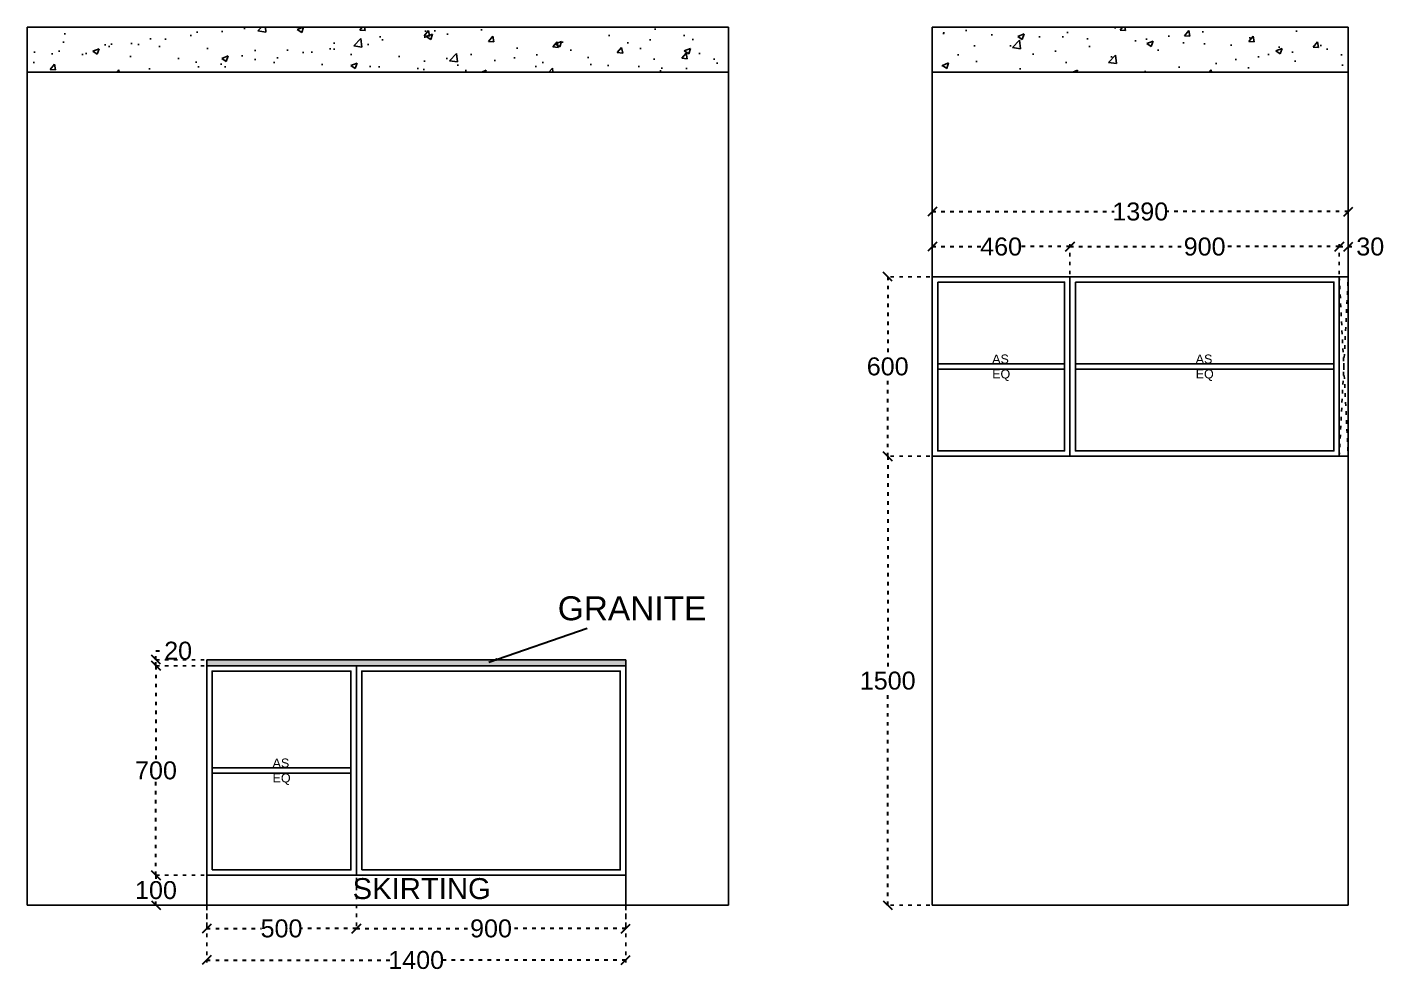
# Model space of a CAD drawing. Header units: millimetres. Extents: x 220712 to 1505573, y -354410 to 241923.
# Drawn here: x 251666 to 256199, y 90351 to 93508 of the extents above; entities that cross this region are included whole.
import ezdxf

# ---------------------------------------------------------------- set-up
doc = ezdxf.new("R2010")
doc.units = ezdxf.units.MM
doc.header["$MEASUREMENT"] = 0
doc.linetypes.add('ACAD_ISO03W100', pattern=[30, 12, -18])
doc.layers.add('Walls', color=253, linetype='Continuous')
doc.layers.add('Words', color=7, linetype='Continuous')
doc.styles.get("Standard").update_dxf_attribs({"font": 'arial.ttf'})
doc.dimstyles.get("Standard").update_dxf_attribs({"dimtxt": 60, "dimasz": 30, "dimexe": 7.75, "dimexo": 8.13, "dimgap": 0.63, "dimtad": 0, "dimtih": 1, "dimtoh": 1, "dimdec": 0, "dimzin": 0, "dimtxsty": 'Standard', "dimblk": 'OBLIQUE', "dimcen": 2.25, "dimclrd": 1, "dimclre": 1, "dimclrt": 1, "dimadec": 0, "dimazin": 0, "dimtfac": 1, "dimtdec": 0, "dimtofl": 0, "dimtmove": 0, "dimatfit": 3, "dimfxl": 1, "dimtolj": 1, "dimtzin": 0, "dimlwd": 30, "dimarcsym": 0})
pattern_1 = [(50, (0, -4054), (215.17805, -18.82564), [22.5, -247.5]), (355, (0, -4054), (-41.6254, 225.65764), [18, -198]), (100.451444, (17.93, -4055.57), (173.55265, 206.832), [19.12206, -210.34263]), (46.1842, (0, -3994), (320.1724, -49.65578), [33.75, -371.25]), (96.63564, (26.68, -3998.14), (280.3986, 292.23558), [28.6831, -315.51413]), (351.18416, (0, -3994), (280.3986, 292.2356), [27, -297]), (21, (30, -4009), (179.07212, -120.78567), [22.5, -247.5]), (326, (30, -4009), (72.9946, 217.54501), [18, -198]), (71.451445, (44.92, -4019.07), (252.06671, 96.75935), [19.12206, -210.34263]), (37.5, (0, -4054), (3.647957, 99.868156), [0, -195.6, 0, -201, 0, -198.75]), (7.5, (0, -4054), (78.92086, 118.323514), [0, -114.6, 0, -191.1, 0, -75.75]), (327.5, (-66.9, -4054), (160.14673, -6.766462), [0, -75, 0, -234, 0, -310.5]), (317.5, (-96.9, -4054), (174.95585, 30.031495), [0, -97.5, 0, -155.4, 0, -220.5])]

# ---------------------------------------------------------------- blocks, each defined once
blk = doc.blocks.new('_Oblique')
at = {"color": 0, "linetype": 'ByBlock', "lineweight": -2}
blk.add_line((-0.5, -0.5), (0.5, 0.5), dxfattribs=at)
blk = doc.blocks.new('*D1464')
at = {"layer": 'Defpoints', "color": 0, "linetype": 'ACAD_ISO03W100', "transparency": 16777216}
for p in [(252096, 90673.5), (252265.5, 90673.5), (252265.5, 90573.5)]:
    blk.add_point(p, dxfattribs=at)
at = {"layer": 'Walls', "color": 1, "linetype": 'ACAD_ISO03W100', "lineweight": -2, "transparency": 16777216}
for p, q in [((252257.4, 90673.5), (252088.3, 90673.5)), ((252257.4, 90573.5), (252088.3, 90573.5))]:
    blk.add_line(p, q, dxfattribs=at)
at = {"layer": 'Walls', "color": 1, "linetype": 'ACAD_ISO03W100', "lineweight": 30, "transparency": 16777216}
for p, q in [((252096, 90673.5), (252096, 90654.8)), ((252096, 90573.5), (252096, 90592.2))]:
    blk.add_line(p, q, dxfattribs=at)
at = {"layer": 'Walls', "color": 1, "linetype": 'ACAD_ISO03W100', "lineweight": 30, "transparency": 16777216, "xscale": 30, "yscale": 30, "zscale": 30}
for p, rotation in [((252096, 90673.5), 90), ((252096, 90573.5), 270)]:
    blk.add_blockref('_Oblique', p, dxfattribs=dict(at, rotation=rotation))
at = {"layer": 'Walls', "color": 1, "linetype": 'ACAD_ISO03W100', "transparency": 16777216, "insert": (252096, 90623.5), "char_height": 60, "attachment_point": 5}
blk.add_mtext('\\A1;100', dxfattribs=at)
blk = doc.blocks.new('*D1465')
at = {"layer": 'Defpoints', "color": 0, "linetype": 'ACAD_ISO03W100', "transparency": 16777216}
for p in [(252096, 91373.5), (252265.5, 91373.5), (252265.5, 90673.5)]:
    blk.add_point(p, dxfattribs=at)
at = {"layer": 'Walls', "color": 1, "linetype": 'ACAD_ISO03W100', "lineweight": -2, "transparency": 16777216}
for p, q in [((252257.4, 91373.5), (252088.3, 91373.5)), ((252257.4, 90673.5), (252088.3, 90673.5))]:
    blk.add_line(p, q, dxfattribs=at)
at = {"layer": 'Walls', "color": 1, "linetype": 'ACAD_ISO03W100', "lineweight": 30, "transparency": 16777216}
for p, q in [((252096, 91373.5), (252096, 91054.8)), ((252096, 90673.5), (252096, 90992.2))]:
    blk.add_line(p, q, dxfattribs=at)
at = {"layer": 'Walls', "color": 1, "linetype": 'ACAD_ISO03W100', "lineweight": 30, "transparency": 16777216, "xscale": 30, "yscale": 30, "zscale": 30}
for p, rotation in [((252096, 91373.5), 90), ((252096, 90673.5), 270)]:
    blk.add_blockref('_Oblique', p, dxfattribs=dict(at, rotation=rotation))
at = {"layer": 'Walls', "color": 1, "linetype": 'ACAD_ISO03W100', "transparency": 16777216, "insert": (252096, 91023.5), "char_height": 60, "attachment_point": 5}
blk.add_mtext('\\A1;700', dxfattribs=at)
blk = doc.blocks.new('*D1466')
at = {"layer": 'Defpoints', "color": 0, "linetype": 'ACAD_ISO03W100', "transparency": 16777216}
for p in [(252096, 91393.5), (252265.5, 91393.5), (252265.5, 91373.5)]:
    blk.add_point(p, dxfattribs=at)
at = {"layer": 'Walls', "color": 1, "linetype": 'ACAD_ISO03W100', "lineweight": 30, "transparency": 16777216}
for p, q in [((252096, 91393.5), (252096, 91423.5)), ((252096, 91423.5), (252126, 91423.5)), ((252096, 91373.5), (252096, 91393.5))]:
    blk.add_line(p, q, dxfattribs=at)
at = {"layer": 'Walls', "color": 1, "linetype": 'ACAD_ISO03W100', "lineweight": -2, "transparency": 16777216}
for p, q in [((252257.4, 91393.5), (252088.3, 91393.5)), ((252257.4, 91373.5), (252088.3, 91373.5))]:
    blk.add_line(p, q, dxfattribs=at)
at = {"layer": 'Walls', "color": 1, "linetype": 'ACAD_ISO03W100', "lineweight": 30, "transparency": 16777216, "xscale": 30, "yscale": 30, "zscale": 30}
for p, rotation in [((252096, 91393.5), 90), ((252096, 91373.5), 270)]:
    blk.add_blockref('_Oblique', p, dxfattribs=dict(at, rotation=rotation))
at = {"layer": 'Walls', "color": 1, "linetype": 'ACAD_ISO03W100', "transparency": 16777216, "insert": (252170, 91423.5), "char_height": 60, "attachment_point": 5}
blk.add_mtext('\\A1;20', dxfattribs=at)
blk = doc.blocks.new('*D1467')
at = {"layer": 'Defpoints', "color": 0, "linetype": 'ACAD_ISO03W100', "transparency": 16777216}
for p in [(252265.5, 90673.5), (252765.5, 90673.5), (252765.5, 90495.5)]:
    blk.add_point(p, dxfattribs=at)
at = {"layer": 'Walls', "color": 1, "linetype": 'ACAD_ISO03W100', "lineweight": -2, "transparency": 16777216}
for p, q in [((252265.5, 90665.4), (252265.5, 90487.8)), ((252765.5, 90665.4), (252765.5, 90487.8))]:
    blk.add_line(p, q, dxfattribs=at)
at = {"layer": 'Walls', "color": 1, "linetype": 'ACAD_ISO03W100', "lineweight": 30, "transparency": 16777216}
for p, q in [((252265.5, 90495.5), (252448.7, 90495.5)), ((252765.5, 90495.5), (252582.3, 90495.5))]:
    blk.add_line(p, q, dxfattribs=at)
at = {"layer": 'Walls', "color": 1, "linetype": 'ACAD_ISO03W100', "lineweight": 30, "transparency": 16777216, "xscale": 30, "yscale": 30, "zscale": 30, "rotation": 180}
blk.add_blockref('_Oblique', (252265.5, 90495.5), dxfattribs=at)
at = {"layer": 'Walls', "color": 1, "linetype": 'ACAD_ISO03W100', "lineweight": 30, "transparency": 16777216, "xscale": 30, "yscale": 30, "zscale": 30}
blk.add_blockref('_Oblique', (252765.5, 90495.5), dxfattribs=at)
at = {"layer": 'Walls', "color": 1, "linetype": 'ACAD_ISO03W100', "transparency": 16777216, "insert": (252515.5, 90495.5), "char_height": 60, "attachment_point": 5}
blk.add_mtext('\\A1;500', dxfattribs=at)
blk = doc.blocks.new('*D1468')
at = {"layer": 'Defpoints', "color": 0, "linetype": 'ACAD_ISO03W100', "transparency": 16777216}
for p in [(252765.5, 90673.5), (253665.5, 90673.5), (253665.5, 90495.5)]:
    blk.add_point(p, dxfattribs=at)
at = {"layer": 'Walls', "color": 1, "linetype": 'ACAD_ISO03W100', "lineweight": -2, "transparency": 16777216}
for p, q in [((252765.5, 90665.4), (252765.5, 90487.8)), ((253665.5, 90665.4), (253665.5, 90487.8))]:
    blk.add_line(p, q, dxfattribs=at)
at = {"layer": 'Walls', "color": 1, "linetype": 'ACAD_ISO03W100', "lineweight": 30, "transparency": 16777216}
for p, q in [((252765.5, 90495.5), (253148.7, 90495.5)), ((253665.5, 90495.5), (253282.3, 90495.5))]:
    blk.add_line(p, q, dxfattribs=at)
at = {"layer": 'Walls', "color": 1, "linetype": 'ACAD_ISO03W100', "lineweight": 30, "transparency": 16777216, "xscale": 30, "yscale": 30, "zscale": 30, "rotation": 180}
blk.add_blockref('_Oblique', (252765.5, 90495.5), dxfattribs=at)
at = {"layer": 'Walls', "color": 1, "linetype": 'ACAD_ISO03W100', "lineweight": 30, "transparency": 16777216, "xscale": 30, "yscale": 30, "zscale": 30}
blk.add_blockref('_Oblique', (253665.5, 90495.5), dxfattribs=at)
at = {"layer": 'Walls', "color": 1, "linetype": 'ACAD_ISO03W100', "transparency": 16777216, "insert": (253215.5, 90495.5), "char_height": 60, "attachment_point": 5}
blk.add_mtext('\\A1;900', dxfattribs=at)
blk = doc.blocks.new('*D1463')
at = {"layer": 'Defpoints', "color": 0, "linetype": 'ACAD_ISO03W100', "transparency": 16777216}
for p in [(252265.5, 90576.6), (253665.5, 90576.6), (253665.5, 90390)]:
    blk.add_point(p, dxfattribs=at)
at = {"layer": 'Walls', "color": 1, "linetype": 'ACAD_ISO03W100', "lineweight": -2, "transparency": 16777216}
for p, q in [((252265.5, 90568.4), (252265.5, 90382.2)), ((253665.5, 90568.4), (253665.5, 90382.2))]:
    blk.add_line(p, q, dxfattribs=at)
at = {"layer": 'Walls', "color": 1, "linetype": 'ACAD_ISO03W100', "lineweight": 30, "transparency": 16777216}
for p, q in [((252265.5, 90390), (252878.2, 90390)), ((253665.5, 90390), (253052.8, 90390))]:
    blk.add_line(p, q, dxfattribs=at)
at = {"layer": 'Walls', "color": 1, "linetype": 'ACAD_ISO03W100', "lineweight": 30, "transparency": 16777216, "xscale": 30, "yscale": 30, "zscale": 30, "rotation": 180}
blk.add_blockref('_Oblique', (252265.5, 90390), dxfattribs=at)
at = {"layer": 'Walls', "color": 1, "linetype": 'ACAD_ISO03W100', "lineweight": 30, "transparency": 16777216, "xscale": 30, "yscale": 30, "zscale": 30}
blk.add_blockref('_Oblique', (253665.5, 90390), dxfattribs=at)
at = {"layer": 'Walls', "color": 1, "linetype": 'ACAD_ISO03W100', "transparency": 16777216, "insert": (252965.5, 90390), "char_height": 60, "attachment_point": 5}
blk.add_mtext('\\A1;1400', dxfattribs=at)
blk = doc.blocks.new('*D1471')
at = {"layer": 'Defpoints', "color": 0, "linetype": 'ACAD_ISO03W100', "transparency": 16777216}
for p in [(254541, 92073.5), (254690, 92073.5), (254690, 90573.5)]:
    blk.add_point(p, dxfattribs=at)
at = {"layer": 'Walls', "color": 1, "linetype": 'ACAD_ISO03W100', "lineweight": -2, "transparency": 16777216}
for p, q in [((254681.9, 92073.5), (254533.3, 92073.5)), ((254681.9, 90573.5), (254533.3, 90573.5))]:
    blk.add_line(p, q, dxfattribs=at)
at = {"layer": 'Walls', "color": 1, "linetype": 'ACAD_ISO03W100', "lineweight": 30, "transparency": 16777216}
for p, q in [((254541, 92073.5), (254541, 91354.8)), ((254541, 90573.5), (254541, 91292.2))]:
    blk.add_line(p, q, dxfattribs=at)
at = {"layer": 'Walls', "color": 1, "linetype": 'ACAD_ISO03W100', "lineweight": 30, "transparency": 16777216, "xscale": 30, "yscale": 30, "zscale": 30}
for p, rotation in [((254541, 92073.5), 90), ((254541, 90573.5), 270)]:
    blk.add_blockref('_Oblique', p, dxfattribs=dict(at, rotation=rotation))
at = {"layer": 'Walls', "color": 1, "linetype": 'ACAD_ISO03W100', "transparency": 16777216, "insert": (254541, 91323.5), "char_height": 60, "attachment_point": 5}
blk.add_mtext('\\A1;1500', dxfattribs=at)
blk = doc.blocks.new('*D1469')
at = {"layer": 'Defpoints', "color": 0, "linetype": 'ACAD_ISO03W100', "transparency": 16777216}
for p in [(254541, 92673.5), (254690, 92673.5), (254690, 92073.5)]:
    blk.add_point(p, dxfattribs=at)
at = {"layer": 'Walls', "color": 1, "linetype": 'ACAD_ISO03W100', "lineweight": -2, "transparency": 16777216}
for p, q in [((254681.9, 92673.5), (254533.3, 92673.5)), ((254681.9, 92073.5), (254533.3, 92073.5))]:
    blk.add_line(p, q, dxfattribs=at)
at = {"layer": 'Walls', "color": 1, "linetype": 'ACAD_ISO03W100', "lineweight": 30, "transparency": 16777216}
for p, q in [((254541, 92673.5), (254541, 92404.8)), ((254541, 92073.5), (254541, 92342.2))]:
    blk.add_line(p, q, dxfattribs=at)
at = {"layer": 'Walls', "color": 1, "linetype": 'ACAD_ISO03W100', "lineweight": 30, "transparency": 16777216, "xscale": 30, "yscale": 30, "zscale": 30}
for p, rotation in [((254541, 92673.5), 90), ((254541, 92073.5), 270)]:
    blk.add_blockref('_Oblique', p, dxfattribs=dict(at, rotation=rotation))
at = {"layer": 'Walls', "color": 1, "linetype": 'ACAD_ISO03W100', "transparency": 16777216, "insert": (254541, 92373.5), "char_height": 60, "attachment_point": 5}
blk.add_mtext('\\A1;600', dxfattribs=at)
blk = doc.blocks.new('*D1472')
at = {"layer": 'Defpoints', "color": 0, "linetype": 'ACAD_ISO03W100', "transparency": 16777216}
for p in [(255150, 92774), (254690, 92673.5), (255150, 92673.5)]:
    blk.add_point(p, dxfattribs=at)
at = {"layer": 'Walls', "color": 1, "linetype": 'ACAD_ISO03W100', "lineweight": -2, "transparency": 16777216}
for p, q in [((254690, 92681.6), (254690, 92781.8)), ((255150, 92681.6), (255150, 92781.8))]:
    blk.add_line(p, q, dxfattribs=at)
at = {"layer": 'Walls', "color": 1, "linetype": 'ACAD_ISO03W100', "lineweight": 30, "transparency": 16777216}
for p, q in [((254690, 92774), (254852, 92774)), ((255150, 92774), (254988, 92774))]:
    blk.add_line(p, q, dxfattribs=at)
at = {"layer": 'Walls', "color": 1, "linetype": 'ACAD_ISO03W100', "lineweight": 30, "transparency": 16777216, "xscale": 30, "yscale": 30, "zscale": 30, "rotation": 180}
blk.add_blockref('_Oblique', (254690, 92774), dxfattribs=at)
at = {"layer": 'Walls', "color": 1, "linetype": 'ACAD_ISO03W100', "lineweight": 30, "transparency": 16777216, "xscale": 30, "yscale": 30, "zscale": 30}
blk.add_blockref('_Oblique', (255150, 92774), dxfattribs=at)
at = {"layer": 'Walls', "color": 1, "linetype": 'ACAD_ISO03W100', "transparency": 16777216, "insert": (254920, 92774), "char_height": 60, "attachment_point": 5}
blk.add_mtext('\\A1;460', dxfattribs=at)
blk = doc.blocks.new('*D1473')
at = {"layer": 'Defpoints', "color": 0, "linetype": 'ACAD_ISO03W100', "transparency": 16777216}
for p in [(256050, 92774), (255150, 92673.5), (256050, 92673.5)]:
    blk.add_point(p, dxfattribs=at)
at = {"layer": 'Walls', "color": 1, "linetype": 'ACAD_ISO03W100', "lineweight": -2, "transparency": 16777216}
for p, q in [((255150, 92681.6), (255150, 92781.8)), ((256050, 92681.6), (256050, 92781.8))]:
    blk.add_line(p, q, dxfattribs=at)
at = {"layer": 'Walls', "color": 1, "linetype": 'ACAD_ISO03W100', "lineweight": 30, "transparency": 16777216}
for p, q in [((255150, 92774), (255533.2, 92774)), ((256050, 92774), (255666.8, 92774))]:
    blk.add_line(p, q, dxfattribs=at)
at = {"layer": 'Walls', "color": 1, "linetype": 'ACAD_ISO03W100', "lineweight": 30, "transparency": 16777216, "xscale": 30, "yscale": 30, "zscale": 30, "rotation": 180}
blk.add_blockref('_Oblique', (255150, 92774), dxfattribs=at)
at = {"layer": 'Walls', "color": 1, "linetype": 'ACAD_ISO03W100', "lineweight": 30, "transparency": 16777216, "xscale": 30, "yscale": 30, "zscale": 30}
blk.add_blockref('_Oblique', (256050, 92774), dxfattribs=at)
at = {"layer": 'Walls', "color": 1, "linetype": 'ACAD_ISO03W100', "transparency": 16777216, "insert": (255600, 92774), "char_height": 60, "attachment_point": 5}
blk.add_mtext('\\A1;900', dxfattribs=at)
blk = doc.blocks.new('*D1474')
at = {"layer": 'Defpoints', "color": 0, "linetype": 'ACAD_ISO03W100', "transparency": 16777216}
for p in [(256080, 92774), (256050, 92673.5), (256080, 92673.5)]:
    blk.add_point(p, dxfattribs=at)
at = {"layer": 'Walls', "color": 1, "linetype": 'ACAD_ISO03W100', "lineweight": -2, "transparency": 16777216}
for p, q in [((256050, 92681.6), (256050, 92781.8)), ((256080, 92681.6), (256080, 92781.8))]:
    blk.add_line(p, q, dxfattribs=at)
at = {"layer": 'Walls', "color": 1, "linetype": 'ACAD_ISO03W100', "lineweight": 30, "transparency": 16777216}
for p, q in [((256050, 92774), (256080, 92774)), ((256080, 92774), (256110, 92774))]:
    blk.add_line(p, q, dxfattribs=at)
at = {"layer": 'Walls', "color": 1, "linetype": 'ACAD_ISO03W100', "lineweight": 30, "transparency": 16777216, "xscale": 30, "yscale": 30, "zscale": 30, "rotation": 180}
blk.add_blockref('_Oblique', (256050, 92774), dxfattribs=at)
at = {"layer": 'Walls', "color": 1, "linetype": 'ACAD_ISO03W100', "lineweight": 30, "transparency": 16777216, "xscale": 30, "yscale": 30, "zscale": 30}
blk.add_blockref('_Oblique', (256080, 92774), dxfattribs=at)
at = {"layer": 'Walls', "color": 1, "linetype": 'ACAD_ISO03W100', "transparency": 16777216, "insert": (256153.5, 92774), "char_height": 60, "attachment_point": 5}
blk.add_mtext('\\A1;30', dxfattribs=at)
blk = doc.blocks.new('*D1470')
at = {"layer": 'Defpoints', "color": 0, "linetype": 'ACAD_ISO03W100', "transparency": 16777216}
for p in [(256080, 92891), (254690, 92673.5), (256080, 92673.5)]:
    blk.add_point(p, dxfattribs=at)
at = {"layer": 'Walls', "color": 1, "linetype": 'ACAD_ISO03W100', "lineweight": -2, "transparency": 16777216}
for p, q in [((254690, 92681.6), (254690, 92898.8)), ((256080, 92681.6), (256080, 92898.8))]:
    blk.add_line(p, q, dxfattribs=at)
at = {"layer": 'Walls', "color": 1, "linetype": 'ACAD_ISO03W100', "lineweight": 30, "transparency": 16777216}
for p, q in [((254690, 92891), (255297.7, 92891)), ((256080, 92891), (255472.3, 92891))]:
    blk.add_line(p, q, dxfattribs=at)
at = {"layer": 'Walls', "color": 1, "linetype": 'ACAD_ISO03W100', "lineweight": 30, "transparency": 16777216, "xscale": 30, "yscale": 30, "zscale": 30, "rotation": 180}
blk.add_blockref('_Oblique', (254690, 92891), dxfattribs=at)
at = {"layer": 'Walls', "color": 1, "linetype": 'ACAD_ISO03W100', "lineweight": 30, "transparency": 16777216, "xscale": 30, "yscale": 30, "zscale": 30}
blk.add_blockref('_Oblique', (256080, 92891), dxfattribs=at)
at = {"layer": 'Walls', "color": 1, "linetype": 'ACAD_ISO03W100', "transparency": 16777216, "insert": (255385, 92891), "char_height": 60, "attachment_point": 5}
blk.add_mtext('\\A1;1390', dxfattribs=at)

msp = doc.modelspace()

# ---------------------------------------------------------------- hatches: boundary and pattern name
at = {"layer": 'Walls', "linetype": 'ACAD_ISO03W100', "true_color": 0xc7c8ca}
h = msp.add_hatch(dxfattribs=at)
h.set_pattern_fill('AR-CONC', color=9, scale=30)
h.set_pattern_definition(pattern_1)
h.paths.add_polyline_path([(254009, 93357.5), (254009, 93507.5), (251665.5, 93507.5), (251665.5, 93357.5)])
at = {"layer": 'Walls', "true_color": 0xc7c8ca}
h = msp.add_hatch(dxfattribs=at)
h.set_pattern_fill('AR-CONC', color=9, scale=30)
h.set_pattern_definition(pattern_1)
h.paths.add_polyline_path([(256080, 93507.5), (254690, 93507.5), (254690, 93357.5), (256080, 93357.5)])
at = {"layer": 'Walls', "linetype": 'ACAD_ISO03W100', "true_color": 0x000000}
h = msp.add_hatch(color=18, dxfattribs=at)
h.dxf.hatch_style = 1
h.paths.add_polyline_path([(253665.5, 91393.5), (252265.5, 91393.5), (252265.5, 91373.5), (253665.5, 91373.5)])

# ---------------------------------------------------------------- linework, layer by layer
at = {"layer": 'Walls', "color": 18, "true_color": 0x000000}
for p, q in [((251665.5, 93507.5), (251665.5, 90573.5)), ((251665.5, 93507.5), (254009, 93507.5)), ((254009, 90573.5), (254009, 93507.5)), ((254690, 90573.5), (254690, 93507.5)), ((254690, 93507.5), (256080, 93507.5)), ((256080, 90573.5), (256080, 93507.5)), ((251665.5, 93357.5), (254009, 93357.5)), ((254690, 93357.5), (256080, 93357.5)), ((251665.5, 91393.5), (251665.5, 90573.5)), ((251665.5, 90573.5), (254009, 90573.5)), ((254690, 90573.5), (256080, 90573.5))]:
    msp.add_line(p, q, dxfattribs=at)
at = {"layer": 'Walls', "color": 159, "true_color": 0x22346e}
for p, q in [((254690, 92673.5), (256080, 92673.5)), ((255150, 92073.5), (255150, 92673.5)), ((256050, 92073.5), (256050, 92673.5)), ((254708, 92382.5), (255132, 92382.5)), ((254708, 92364.5), (255132, 92364.5)), ((255168, 92382.5), (256032, 92382.5)), ((255168, 92364.5), (256032, 92364.5)), ((254690, 92073.5), (256080, 92073.5)), ((252265.5, 91393.5), (253665.5, 91393.5)), ((252265.5, 91393.5), (252265.5, 90573.5)), ((252265.5, 91373.5), (253665.5, 91373.5)), ((252765.5, 91373.5), (252765.5, 90673.5)), ((253665.5, 91393.5), (253665.5, 90573.5)), ((252283.5, 91032.5), (252747.5, 91032.5)), ((252283.5, 91014.5), (252747.5, 91014.5)), ((252265.5, 90673.5), (253665.5, 90673.5))]:
    msp.add_line(p, q, dxfattribs=at)
for points in [[(254690, 92673.5), (255150, 92673.5), (255150, 92073.5), (254690, 92073.5)], [(254708, 92655.5), (255132, 92655.5), (255132, 92091.5), (254708, 92091.5)], [(255168, 92655.5), (256032, 92655.5), (256032, 92091.5), (255168, 92091.5)], [(252265.5, 90673.5), (252765.5, 90673.5), (252765.5, 91373.5), (252265.5, 91373.5)], [(252283.5, 90691.5), (252747.5, 90691.5), (252747.5, 91355.5), (252283.5, 91355.5)], [(252783.5, 90691.5), (253647.5, 90691.5), (253647.5, 91355.5), (252783.5, 91355.5)]]:
    msp.add_lwpolyline(points, close=True, dxfattribs=at)
at = {"layer": 'Walls', "color": 240, "linetype": 'ACAD_ISO03W100', "true_color": 0xed1f24}
msp.add_lwpolyline([(256050, 92073.5), (256080, 92673.5), (256050, 92673.5), (256080, 92073.5)], dxfattribs=at)

# ---------------------------------------------------------------- texts
at = {"color": 18, "true_color": 0x000000, "insert": (252753, 90663.9), "char_height": 70, "attachment_point": 1}
msp.add_mtext_dynamic_manual_height_columns('SKIRTING', width=1609.978, gutter_width=12.5, heights=[0], dxfattribs=at)
at = {"layer": 'Words', "color": 0, "attachment_point": 1}
for s, width, heights, insert, char_height in [('AS\\PEQ', 1178.022, [0], (254890, 92413.5), 30), ('AS\\PEQ', 1178.022, [0], (255570, 92413.5), 30), ('GRANITE', 662.048, [440.1], (253438.5, 91605.5), 80), ('AS\\PEQ', 1178.022, [0], (252485.5, 91063.5), 30)]:
    msp.add_mtext_dynamic_manual_height_columns(s, width=width, gutter_width=866.4, heights=heights, dxfattribs=dict(at, insert=insert, char_height=char_height))

# ---------------------------------------------------------------- dimensions: what is measured, and where the dimension line sits
at = {"layer": 'Walls', "color": 18, "linetype": 'ACAD_ISO03W100', "true_color": 0x000000}
dim = msp.add_linear_dim(base=(256080, 92891), p1=(254690, 92673.5), p2=(256080, 92673.5), dimstyle='Standard', dxfattribs=at)
dim.commit()
dim.dimension.update_dxf_attribs({"geometry": '*D1470', "text_midpoint": (255385, 92891)})
at = {"layer": 'Walls', "color": 159, "linetype": 'ACAD_ISO03W100', "true_color": 0x22346e}
for base, p1, p2, picture, middle in [((255150, 92774), (254690, 92673.5), (255150, 92673.5), '*D1472', (254920, 92774)), ((256050, 92774), (255150, 92673.5), (256050, 92673.5), '*D1473', (255600, 92774)), ((256080, 92774), (256050, 92673.5), (256080, 92673.5), '*D1474', (256153.5, 92774)), ((252765.5, 90495.5), (252265.5, 90673.5), (252765.5, 90673.5), '*D1467', (252515.5, 90495.5)), ((253665.5, 90495.5), (252765.5, 90673.5), (253665.5, 90673.5), '*D1468', (253215.5, 90495.5))]:
    dim = msp.add_linear_dim(base=base, p1=p1, p2=p2, dimstyle='Standard', dxfattribs=at)
    dim.commit()
    dim.dimension.update_dxf_attribs({"geometry": picture, "text_midpoint": middle})
at = {"layer": 'Walls', "color": 18, "linetype": 'ACAD_ISO03W100', "true_color": 0x000000}
for base, p1, p2, picture, middle in [((254541, 92673.5), (254690, 92073.5), (254690, 92673.5), '*D1469', (254541, 92373.5)), ((254541, 92073.5), (254690, 90573.5), (254690, 92073.5), '*D1471', (254541, 91323.5))]:
    dim = msp.add_linear_dim(base=base, p1=p1, p2=p2, angle=90, dimstyle='Standard', dxfattribs=at)
    dim.commit()
    dim.dimension.update_dxf_attribs({"geometry": picture, "text_midpoint": middle})
at = {"layer": 'Walls', "color": 159, "linetype": 'ACAD_ISO03W100', "true_color": 0x22346e}
for base, p1, p2, picture, middle in [((252096, 91393.5), (252265.5, 91373.5), (252265.5, 91393.5), '*D1466', (252170, 91423.5)), ((252096, 91373.5), (252265.5, 90673.5), (252265.5, 91373.5), '*D1465', (252096, 91023.5)), ((252096, 90673.5), (252265.5, 90573.5), (252265.5, 90673.5), '*D1464', (252096, 90623.5))]:
    dim = msp.add_linear_dim(base=base, p1=p1, p2=p2, angle=90, dimstyle='Standard', dxfattribs=at)
    dim.commit()
    dim.dimension.update_dxf_attribs({"geometry": picture, "text_midpoint": middle})
at = {"layer": 'Walls', "color": 9, "linetype": 'ACAD_ISO03W100', "true_color": 0xc7c8ca}
dim = msp.add_linear_dim(base=(253665.5, 90390), p1=(252265.5, 90576.6), p2=(253665.5, 90576.6), dimstyle='Standard', dxfattribs=at)
dim.commit()
dim.dimension.update_dxf_attribs({"geometry": '*D1463', "text_midpoint": (252965.5, 90390)})

# ---------------------------------------------------------------- leaders
at = {"layer": 'Walls', "color": 159, "linetype": 'ByBlock', "true_color": 0x22346e}
msp.add_leader([(253208, 91385.5), (253537, 91499)], dimstyle='Standard', override={"dimgap": 0.63, "dimtad": 0}, dxfattribs=at)

doc.saveas('drawing.dxf')
